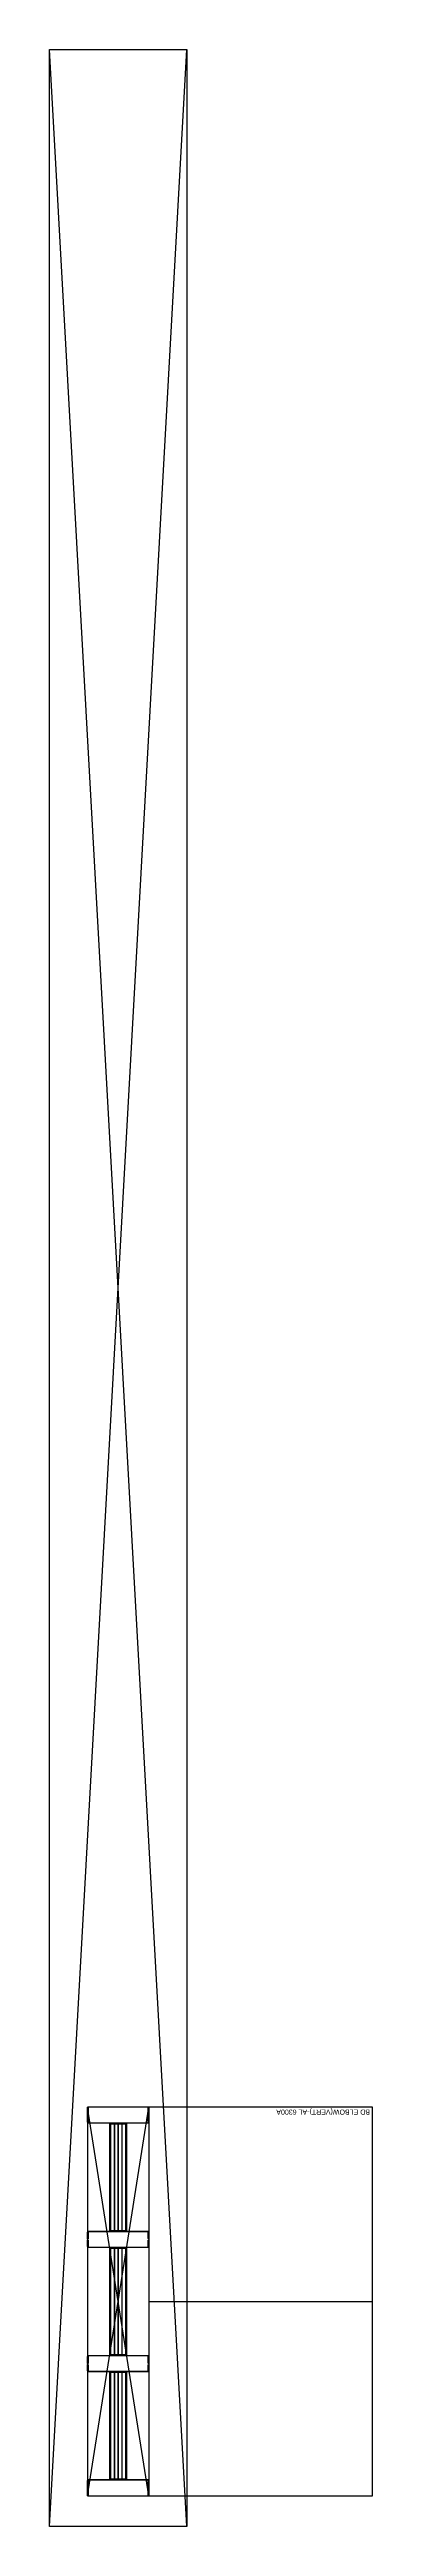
# Model space of a CAD drawing. Header units: millimetres. Extents: x 28486 to 374549, y -351975 to 868946.
# Drawn here: x 93104 to 93739, y -48474 to -43608 of the extents above; entities that cross this region are included whole.
import ezdxf
from ezdxf.enums import TextEntityAlignment as Align

# ---------------------------------------------------------------- set-up
doc = ezdxf.new("R2010")
doc.units = ezdxf.units.MM
doc.header["$LTSCALE"] = 150
doc.layers.add('-----00 SLAB OPEN-REV', color=221, linetype='Continuous')
doc.layers.add('-----27 Bus Duct_LV_380-220V_LOAD BANK', color=7, linetype='Continuous')
doc.styles.add('ELEC', font='')
doc.styles.get('ELEC').set_extended_font_data('Dotum')

# ---------------------------------------------------------------- blocks, each defined once
blk = doc.blocks.new('*U7')
at = {"color": 1}
for p, q in [((340, 382), (220, -382)), ((220, 382), (340, -382))]:
    blk.add_line(p, q, dxfattribs=at)
at = {"color": 0}
blk.add_lwpolyline([(-220, -382), (220, -382), (220, 382), (-220, 382)], close=True, dxfattribs=at)
blk.add_lwpolyline([(220, -382), (340, -382), (340, 382), (220, 382)], dxfattribs=at)
at = {"color": 1}
for points in [[(220, 136, -0.4142136), (222, 138), (262.8, 138, 0.4142136), (263.8, 139), (263.8, 349, 0.4142136), (262.8, 350), (222, 350, -0.4142136), (220, 352), (220, 382, -0.4142136), (221, 381), (221, 352, 0.4142136), (222, 351), (338, 351, 0.4142136), (339, 352), (339, 381, -0.4142136), (340, 382), (340, 352, -0.4142136), (338, 350), (297.2, 350, 0.4142136), (296.2, 349), (296.2, 139, 0.4142136), (297.2, 138), (338, 138, -0.4142136), (340, 136), (340, 124, -0.4142136), (339, 125), (339, 136, 0.4142136), (338, 137), (222, 137, 0.4142136), (221, 136), (221, 125, -0.4142136), (220, 124), (220, 124), (220, 124), (220, 124)], [(264.8, 139), (264.8, 349, -0.4142136), (265.8, 350), (294.2, 350, -0.4142136), (295.2, 349), (295.2, 139, -0.4142136), (294.2, 138), (265.8, 138, -0.4142136)], [(265.8, 140), (265.8, 348, -0.4142136), (266.8, 349), (271.15, 349, -0.4142136), (272.15, 348), (272.15, 140, -0.4142136), (271.15, 139), (266.8, 139, -0.4142136)], [(273.15, 140), (273.15, 348, -0.4142136), (274.15, 349), (278.5, 349, -0.4142136), (279.5, 348), (279.5, 140, -0.4142136), (278.5, 139), (274.15, 139, -0.4142136)], [(280.5, 140), (280.5, 348, -0.4142136), (281.5, 349), (285.85, 349, -0.4142136), (286.85, 348), (286.85, 140, -0.4142136), (285.85, 139), (281.5, 139, -0.4142136)], [(287.85, 140), (287.85, 348, -0.4142136), (288.85, 349), (293.2, 349, -0.4142136), (294.2, 348), (294.2, 140, -0.4142136), (293.2, 139), (288.85, 139, -0.4142136)], [(220, -108, -0.4142136), (222, -106), (262.8, -106, 0.4142136), (263.8, -105), (263.8, 105, 0.4142136), (262.8, 106), (222, 106, -0.4142136), (220, 108), (220, 122, -0.4142136), (221, 121), (221, 108, 0.4142136), (222, 107), (338, 107, 0.4142136), (339, 108), (339, 121, -0.4142136), (340, 122), (340, 108, -0.4142136), (338, 106), (297.2, 106, 0.4142136), (296.2, 105), (296.2, -105, 0.4142136), (297.2, -106), (338, -106, -0.4142136), (340, -108), (340, -121, -0.4142136), (339, -120), (339, -108, 0.4142136), (338, -107), (222, -107, 0.4142136), (221, -108), (221, -120, -0.4142136), (220, -121), (220, -121), (220, -121), (220, -121)], [(264.8, -105), (264.8, 105, -0.4142136), (265.8, 106), (294.2, 106, -0.4142136), (295.2, 105), (295.2, -105, -0.4142136), (294.2, -106), (265.8, -106, -0.4142136)], [(265.8, -104), (265.8, 104, -0.4142136), (266.8, 105), (271.15, 105, -0.4142136), (272.15, 104), (272.15, -104, -0.4142136), (271.15, -105), (266.8, -105, -0.4142136)], [(273.15, -104), (273.15, 104, -0.4142136), (274.15, 105), (278.5, 105, -0.4142136), (279.5, 104), (279.5, -104, -0.4142136), (278.5, -105), (274.15, -105, -0.4142136)], [(280.5, -104), (280.5, 104, -0.4142136), (281.5, 105), (285.85, 105, -0.4142136), (286.85, 104), (286.85, -104, -0.4142136), (285.85, -105), (281.5, -105, -0.4142136)], [(287.85, -104), (287.85, 104, -0.4142136), (288.85, 105), (293.2, 105, -0.4142136), (294.2, 104), (294.2, -104, -0.4142136), (293.2, -105), (288.85, -105, -0.4142136)], [(220, -352, -0.4142136), (222, -350), (262.8, -350, 0.4142136), (263.8, -349), (263.8, -139, 0.4142136), (262.8, -138), (222, -138, -0.4142136), (220, -136), (220, -123, -0.4142136), (221, -124), (221, -136, 0.4142136), (222, -137), (338, -137, 0.4142136), (339, -136), (339, -124, -0.4142136), (340, -123), (340, -136, -0.4142136), (338, -138), (297.2, -138, 0.4142136), (296.2, -139), (296.2, -349, 0.4142136), (297.2, -350), (338, -350, -0.4142136), (340, -352), (340, -382, -0.4142136), (339, -381), (339, -352, 0.4142136), (338, -351), (222, -351, 0.4142136), (221, -352), (221, -381, -0.4142136), (220, -382), (220, -382), (220, -382), (220, -382)], [(264.8, -349), (264.8, -139, -0.4142136), (265.8, -138), (294.2, -138, -0.4142136), (295.2, -139), (295.2, -349, -0.4142136), (294.2, -350), (265.8, -350, -0.4142136)], [(265.8, -348), (265.8, -140, -0.4142136), (266.8, -139), (271.15, -139, -0.4142136), (272.15, -140), (272.15, -348, -0.4142136), (271.15, -349), (266.8, -349, -0.4142136)], [(273.15, -348), (273.15, -140, -0.4142136), (274.15, -139), (278.5, -139, -0.4142136), (279.5, -140), (279.5, -348, -0.4142136), (278.5, -349), (274.15, -349, -0.4142136)], [(280.5, -348), (280.5, -140, -0.4142136), (281.5, -139), (285.85, -139, -0.4142136), (286.85, -140), (286.85, -348, -0.4142136), (285.85, -349), (281.5, -349, -0.4142136)], [(287.85, -348), (287.85, -140, -0.4142136), (288.85, -139), (293.2, -139, -0.4142136), (294.2, -140), (294.2, -348, -0.4142136), (293.2, -349), (288.85, -349, -0.4142136)]]:
    blk.add_lwpolyline(points, format="xyb", close=True, dxfattribs=at)
blk.add_lwpolyline([(220, 0), (-220, 0)], dxfattribs=at)
at = {"color": 0, "style": 'ELEC'}
blk.add_text('BD ELBOW(VERT)-AL 6300A', height=10, dxfattribs=at).set_placement((-215, -372), align=Align.MIDDLE_LEFT)

msp = doc.modelspace()

# ---------------------------------------------------------------- linework, layer by layer
at = {"layer": '-----00 SLAB OPEN-REV'}
for p, q in [((93373.6, -48474), (93103.6, -43608)), ((93103.6, -48474), (93373.6, -43608))]:
    msp.add_line(p, q, dxfattribs=at)
at = {"layer": '-----00 SLAB OPEN-REV', "elevation": 0}
msp.add_lwpolyline([(93103.6, -48474), (93103.6, -43608), (93373.6, -43608), (93373.6, -48474)], close=True, dxfattribs=at)

# ---------------------------------------------------------------- block references
at = {"layer": '-----27 Bus Duct_LV_380-220V_LOAD BANK', "rotation": 180}
msp.add_blockref('*U7', (93518.6, -48032), dxfattribs=at)

doc.saveas('drawing.dxf')
